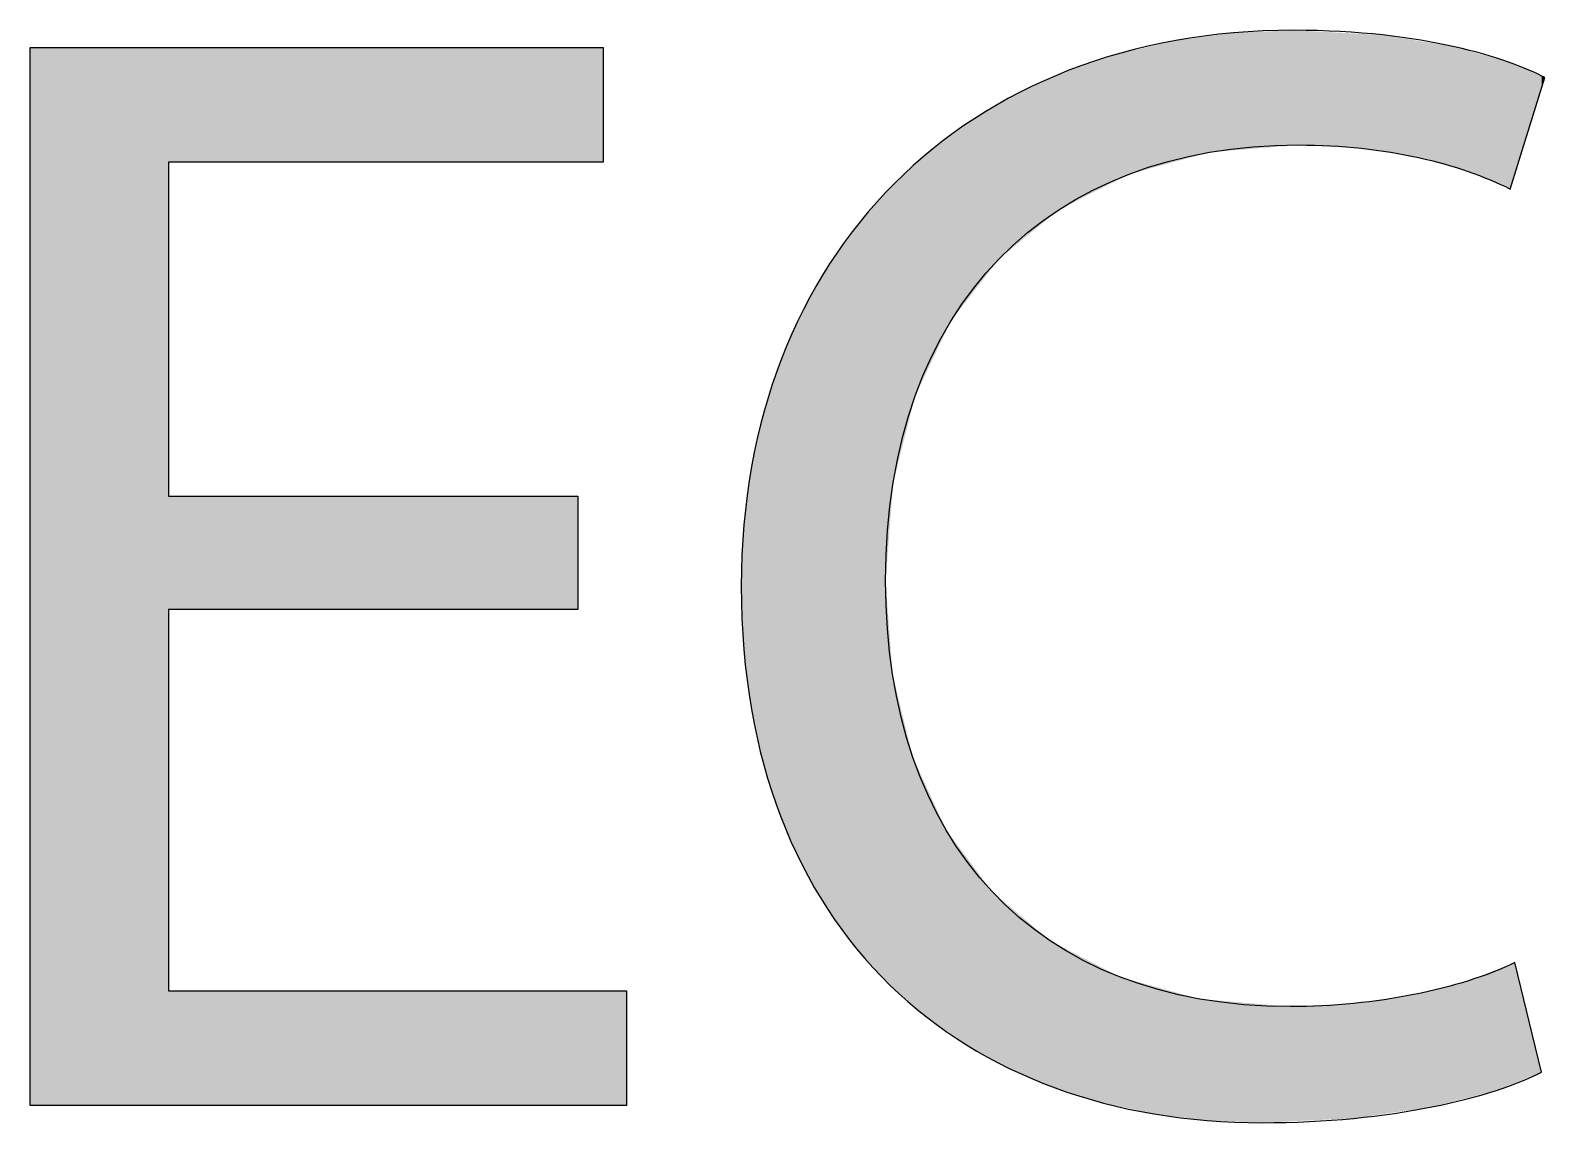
# Model space of a CAD drawing. Extents: x 0 to 360, y -268 to 0.
# Drawn here: x 128.458 to 131.352, y -207.114 to -205.027 of the extents above; entities that cross this region are included whole.
import ezdxf

# ---------------------------------------------------------------- set-up
doc = ezdxf.new("R2010")
doc.units = 0
doc.layers.add('LAYER_1', color=7, linetype='CONTINUOUS')

# ---------------------------------------------------------------- blocks, each defined once
blk = doc.blocks.new('*U153')
at = {"layer": 'LAYER_1', "color": 250, "extrusion": (0, 0, -1)}
for points in [[(-128.4583, -207.0806), (-128.4583, -205.0597), (-128.7222, -207.0806)], [(-128.7222, -207.0806), (-128.4583, -205.0597), (-128.7222, -205.0597)], [(-129.5048, -205.2788), (-129.5048, -205.0597), (-129.5528, -205.2788)], [(-129.5528, -205.2788), (-129.5048, -205.0597), (-129.5528, -205.0597)], [(-129.5048, -207.0806), (-129.5048, -206.8614), (-129.5528, -207.0806)], [(-129.5528, -207.0806), (-129.5048, -206.8614), (-129.5528, -206.8614)], [(-129.5528, -207.0806), (-129.5528, -206.8614), (-129.5978, -207.0806)], [(-129.5978, -207.0806), (-129.5528, -206.8614), (-129.5978, -206.8614)]]:
    blk.add_solid(points, dxfattribs=at)
at = {"layer": 'LAYER_1', "color": 250}
for points in [[(128.7222, -205.2788), (128.7222, -205.0597), (129.5048, -205.2788)], [(129.5048, -205.2788), (128.7222, -205.0597), (129.5048, -205.0597)], [(128.7222, -206.1332), (128.7222, -205.9168), (129.5048, -206.1332)], [(129.5048, -206.1332), (128.7222, -205.9168), (129.5048, -205.9168)], [(128.7222, -207.0806), (128.7222, -206.8614), (129.5048, -207.0806)], [(129.5048, -207.0806), (128.7222, -206.8614), (129.5048, -206.8614)]]:
    blk.add_solid(points, dxfattribs=at)
blk = doc.blocks.new('*U154')
at = {"layer": 'LAYER_1', "color": 250}
for points in [[(130.647, -205.2772), (130.606, -205.0555), (130.647, -205.0461)], [(130.6927, -205.2648), (130.647, -205.0461), (130.6927, -205.0401)], [(130.7073, -205.2608), (130.6927, -205.0401), (130.7073, -205.0381)], [(130.7114, -205.2597), (130.7073, -205.0381), (130.7114, -205.0376)], [(130.7572, -205.2559), (130.7114, -205.0376), (130.7572, -205.0315)], [(130.8123, -205.2514), (130.7572, -205.0315), (130.8123, -205.0292)], [(130.8663, -205.2469), (130.8123, -205.0292), (130.8663, -205.0268)], [(130.8723, -205.2464), (130.8663, -205.0268), (130.8723, -205.0266)], [(130.8812, -205.2457), (130.8812, -205.0271), (130.9863, -205.2512)], [(130.9863, -205.2512), (130.9863, -205.0326), (130.9868, -205.2513)], [(130.9868, -205.2513), (130.9868, -205.0326), (131.0019, -205.252)], [(131.0019, -205.252), (131.0019, -205.0334), (131.0425, -205.2586)], [(131.0425, -205.2586), (131.0425, -205.0356), (131.102, -205.2682)], [(131.102, -205.2682), (131.102, -205.0453), (131.1106, -205.2696)], [(131.1106, -205.2696), (131.1106, -205.0467), (131.1365, -205.2769)], [(130.5392, -205.3108), (130.5089, -205.0812), (130.5392, -205.0711)], [(130.5422, -205.3093), (130.5392, -205.0711), (130.5422, -205.0701)], [(130.5582, -205.3012), (130.5422, -205.0701), (130.5582, -205.0664)], [(130.606, -205.2883), (130.5582, -205.0664), (130.606, -205.0555)], [(131.1365, -205.2769), (131.1365, -205.051), (131.1795, -205.2889)], [(131.1795, -205.2889), (131.1795, -205.058), (131.2059, -205.2963)], [(131.2059, -205.2963), (131.2059, -205.0655), (131.2065, -205.2965)], [(131.2065, -205.2965), (131.2065, -205.0657), (131.2579, -205.318)], [(130.443, -205.3595), (130.4236, -205.1118), (130.443, -205.1031)], [(130.5089, -205.3262), (130.443, -205.1031), (130.5089, -205.0812)], [(131.2579, -205.318), (131.2579, -205.0803), (131.2829, -205.3284)], [(131.2829, -205.3284), (131.2829, -205.0873), (131.286, -205.3298)], [(131.346, -205.1363), (131.295, -205.0925), (131.346, -205.1143)], [(130.4067, -205.3832), (130.3498, -205.1448), (130.4067, -205.1193)], [(130.4164, -205.3753), (130.4067, -205.1193), (130.4164, -205.115)], [(130.4236, -205.3694), (130.4164, -205.115), (130.4236, -205.1118)], [(130.329, -205.4471), (130.3093, -205.1681), (130.329, -205.1568)], [(130.3498, -205.43), (130.329, -205.1568), (130.3498, -205.1448)], [(130.2962, -205.4802), (130.263, -205.1949), (130.2962, -205.1757)], [(130.3093, -205.4633), (130.2962, -205.1757), (130.3093, -205.1681)], [(130.247, -205.5437), (130.2173, -205.228), (130.247, -205.2065)], [(130.263, -205.5231), (130.247, -205.2065), (130.263, -205.1949)], [(130.2086, -205.6002), (130.1828, -205.253), (130.2086, -205.2343)], [(130.2173, -205.582), (130.2086, -205.2343), (130.2173, -205.228)], [(130.1708, -205.6795), (130.1493, -205.2832), (130.1708, -205.2638)], [(130.1828, -205.6544), (130.1708, -205.2638), (130.1828, -205.253)], [(130.1448, -205.7422), (130.1096, -205.319), (130.1448, -205.2872)], [(130.1493, -205.7247), (130.1448, -205.2872), (130.1493, -205.2832)], [(130.1009, -205.9711), (130.0927, -205.3379), (130.1009, -205.3286)], [(130.1059, -205.907), (130.1009, -205.3286), (130.1059, -205.3231)], [(130.1071, -205.8906), (130.1059, -205.3231), (130.1071, -205.3217)], [(130.1096, -205.8809), (130.1071, -205.3217), (130.1096, -205.319)], [(130.0927, -206.8416), (130.0437, -205.3924), (130.0927, -205.3379)], [(130.0437, -206.7883), (130.0377, -205.4007), (130.0437, -205.3924)], [(130.0437, -206.7883), (130.0437, -205.3924), (130.0927, -206.8416)], [(130.0377, -206.7818), (129.9856, -205.4729), (130.0377, -205.4007)], [(130.0377, -206.7818), (130.0377, -205.4007), (130.0437, -206.7883)], [(129.9816, -206.7053), (129.9354, -205.5603), (129.9816, -205.4799)], [(129.9856, -206.7107), (129.9816, -205.4799), (129.9856, -205.4729)], [(129.9816, -206.7053), (129.9816, -205.4799), (129.9856, -206.7107)], [(129.9856, -206.7107), (129.9856, -205.4729), (130.0377, -206.7818)], [(129.933, -206.6211), (129.8937, -205.6542), (129.933, -205.5658)], [(129.9354, -206.6253), (129.933, -205.5658), (129.9354, -205.5603)], [(129.933, -206.6211), (129.933, -205.5658), (129.9354, -206.6253)], [(129.9354, -206.6253), (129.9354, -205.5603), (129.9816, -206.7053)], [(129.8937, -206.5325), (129.8923, -205.6583), (129.8937, -205.6542)], [(129.8937, -206.5325), (129.8937, -205.6542), (129.933, -206.6211)], [(129.8923, -206.5294), (129.8606, -205.7542), (129.8923, -205.6583)], [(129.8923, -206.5294), (129.8923, -205.6583), (129.8937, -206.5325)], [(129.8599, -206.4301), (129.8365, -205.8602), (129.8599, -205.7571)], [(129.8606, -206.4322), (129.8599, -205.7571), (129.8606, -205.7542)], [(129.8599, -206.4301), (129.8599, -205.7571), (129.8606, -206.4322)], [(129.8606, -206.4322), (129.8606, -205.7542), (129.8923, -206.5294)], [(129.8363, -206.3235), (129.8219, -205.9716), (129.8363, -205.862)], [(129.8365, -206.3246), (129.8363, -205.862), (129.8365, -205.8602)], [(129.8363, -206.3235), (129.8363, -205.862), (129.8365, -206.3246)], [(129.8365, -206.3246), (129.8365, -205.8602), (129.8599, -206.4301)], [(129.8218, -206.2096), (129.8169, -206.0884), (129.8218, -205.9728)], [(129.8219, -206.21), (129.8218, -205.9728), (129.8219, -205.9716)], [(129.8218, -206.2096), (129.8218, -205.9728), (129.8219, -206.21)], [(129.8219, -206.21), (129.8219, -205.9716), (129.8363, -206.3235)], [(130.0927, -206.8416), (130.0927, -206.0787), (130.1009, -206.8506)], [(130.1009, -206.8506), (130.1009, -206.1902), (130.1059, -206.8549)], [(130.1059, -206.8549), (130.1059, -206.2567), (130.1071, -206.856)], [(130.1071, -206.856), (130.1071, -206.2618), (130.1096, -206.8582)], [(130.1096, -206.8582), (130.1096, -206.2719), (130.1448, -206.8889)], [(130.1448, -206.8889), (130.1448, -206.4159), (130.1493, -206.8928)], [(130.1493, -206.8928), (130.1493, -206.4256), (130.1708, -206.9116)], [(130.1708, -206.9116), (130.1708, -206.4726), (130.1828, -206.9199)], [(130.1828, -206.9199), (130.1828, -206.4986), (130.2086, -206.9379)], [(130.2086, -206.9379), (130.2086, -206.5549), (130.2173, -206.944)], [(130.2173, -206.944), (130.2173, -206.5665), (130.247, -206.9647)], [(130.247, -206.9647), (130.247, -206.6062), (130.263, -206.9735)], [(130.263, -206.9735), (130.263, -206.6276), (130.2962, -206.9918)], [(130.2962, -206.9918), (130.2962, -206.6721), (130.3093, -206.9991)], [(130.3093, -206.9991), (130.3093, -206.6832), (130.329, -207.0099)], [(130.329, -207.0099), (130.329, -206.6999), (130.3498, -207.0188)], [(130.3498, -207.0188), (130.3498, -206.7176), (130.4067, -207.0429)], [(130.4067, -207.0429), (130.4067, -206.7659), (130.4164, -207.047)], [(130.4164, -207.047), (130.4164, -206.7709), (130.4236, -207.0493)], [(130.4236, -207.0493), (130.4236, -206.7746), (130.443, -207.0554)], [(130.443, -207.0554), (130.443, -206.7847), (130.5089, -207.076)], [(131.2829, -207.0425), (131.2579, -206.8222), (131.2829, -206.8124)], [(131.286, -207.0413), (131.2829, -206.8124), (131.286, -206.8112)], [(131.295, -207.0377), (131.286, -206.8112), (131.295, -206.8077)], [(130.5089, -207.076), (130.5089, -206.819), (130.5392, -207.0826)], [(130.5392, -207.0826), (130.5392, -206.8348), (130.5422, -207.0832)], [(130.5422, -207.0832), (130.5422, -206.8356), (130.5582, -207.0866)], [(130.5582, -207.0866), (130.5582, -206.84), (130.606, -207.0969)], [(131.2579, -207.0526), (131.2065, -206.8423), (131.2579, -206.8222)], [(130.606, -207.0969), (130.606, -206.8533), (130.647, -207.102)], [(130.647, -207.102), (130.647, -206.8646), (130.6927, -207.1076)], [(131.102, -207.0885), (131.0425, -206.8776), (131.102, -206.8689)], [(131.1106, -207.0872), (131.102, -206.8689), (131.1106, -206.8667)], [(131.1365, -207.0835), (131.1106, -206.8667), (131.1365, -206.8601)], [(131.1795, -207.0725), (131.1365, -206.8601), (131.1795, -206.8492)], [(131.2059, -207.0658), (131.1795, -206.8492), (131.2059, -206.8425)], [(131.2065, -207.0657), (131.2059, -206.8425), (131.2065, -206.8423)], [(130.6927, -207.1076), (130.6927, -206.8773), (130.7073, -207.1094)], [(130.7073, -207.1094), (130.7073, -206.8785), (130.7114, -207.1096)], [(130.7114, -207.1096), (130.7114, -206.8788), (130.7572, -207.1114)], [(130.7572, -207.1114), (130.7572, -206.8826), (130.8123, -207.1136)], [(130.8723, -207.1108), (130.8663, -206.8918), (130.8723, -206.8915)], [(130.8812, -207.1103), (130.8723, -206.8915), (130.8812, -206.891)], [(130.9863, -207.1053), (130.8812, -206.891), (130.9863, -206.8858)], [(130.9868, -207.1053), (130.9863, -206.8858), (130.9868, -206.8858)], [(131.0019, -207.1031), (130.9868, -206.8858), (131.0019, -206.8836)], [(131.0425, -207.0972), (131.0019, -206.8836), (131.0425, -206.8776)]]:
    blk.add_solid(points, dxfattribs=at)
at = {"layer": 'LAYER_1', "color": 250, "extrusion": (0, 0, -1)}
for points in [[(-130.647, -205.2772), (-130.647, -205.0461), (-130.6927, -205.2648)], [(-130.6927, -205.2648), (-130.6927, -205.0401), (-130.7073, -205.2608)], [(-130.7073, -205.2608), (-130.7073, -205.0381), (-130.7114, -205.2597)], [(-130.7114, -205.2597), (-130.7114, -205.0376), (-130.7572, -205.2559)], [(-130.7572, -205.2559), (-130.7572, -205.0315), (-130.8123, -205.2514)], [(-130.8123, -205.2514), (-130.8123, -205.0292), (-130.8663, -205.2469)], [(-130.8663, -205.2469), (-130.8663, -205.0268), (-130.8723, -205.2464)], [(-130.8723, -205.2464), (-130.8723, -205.0266), (-130.8812, -205.2457)], [(-130.8812, -205.2457), (-130.8723, -205.0266), (-130.8812, -205.0271)], [(-130.9863, -205.2512), (-130.8812, -205.0271), (-130.9863, -205.0326)], [(-130.9868, -205.2513), (-130.9863, -205.0326), (-130.9868, -205.0326)], [(-131.0019, -205.252), (-130.9868, -205.0326), (-131.0019, -205.0334)], [(-131.0425, -205.2586), (-131.0019, -205.0334), (-131.0425, -205.0356)], [(-131.102, -205.2682), (-131.0425, -205.0356), (-131.102, -205.0453)], [(-131.1106, -205.2696), (-131.102, -205.0453), (-131.1106, -205.0467)], [(-131.1365, -205.2769), (-131.1106, -205.0467), (-131.1365, -205.051)], [(-130.5392, -205.3108), (-130.5392, -205.0711), (-130.5422, -205.3093)], [(-130.5422, -205.3093), (-130.5422, -205.0701), (-130.5582, -205.3012)], [(-130.5582, -205.3012), (-130.5582, -205.0664), (-130.606, -205.2883)], [(-130.606, -205.2883), (-130.606, -205.0555), (-130.647, -205.2772)], [(-131.1795, -205.2889), (-131.1365, -205.051), (-131.1795, -205.058)], [(-131.2059, -205.2963), (-131.1795, -205.058), (-131.2059, -205.0655)], [(-131.2065, -205.2965), (-131.2059, -205.0655), (-131.2065, -205.0657)], [(-131.2579, -205.318), (-131.2065, -205.0657), (-131.2579, -205.0803)], [(-130.443, -205.3595), (-130.443, -205.1031), (-130.5089, -205.3262)], [(-130.5089, -205.3262), (-130.5089, -205.0812), (-130.5392, -205.3108)], [(-131.2829, -205.3284), (-131.2579, -205.0803), (-131.2829, -205.0873)], [(-131.286, -205.3298), (-131.2829, -205.0873), (-131.286, -205.0887)], [(-131.286, -205.3298), (-131.286, -205.0887), (-131.295, -205.3009)], [(-131.295, -205.3009), (-131.286, -205.0887), (-131.295, -205.0925)], [(-131.295, -205.3009), (-131.295, -205.0925), (-131.346, -205.1363)], [(-130.4067, -205.3832), (-130.4067, -205.1193), (-130.4164, -205.3753)], [(-130.4164, -205.3753), (-130.4164, -205.115), (-130.4236, -205.3694)], [(-130.4236, -205.3694), (-130.4236, -205.1118), (-130.443, -205.3595)], [(-131.346, -205.1363), (-131.346, -205.1143), (-131.352, -205.1169)], [(-130.329, -205.4471), (-130.329, -205.1568), (-130.3498, -205.43)], [(-130.3498, -205.43), (-130.3498, -205.1448), (-130.4067, -205.3832)], [(-130.2962, -205.4802), (-130.2962, -205.1757), (-130.3093, -205.4633)], [(-130.3093, -205.4633), (-130.3093, -205.1681), (-130.329, -205.4471)], [(-130.247, -205.5437), (-130.247, -205.2065), (-130.263, -205.5231)], [(-130.263, -205.5231), (-130.263, -205.1949), (-130.2962, -205.4802)], [(-130.2086, -205.6002), (-130.2086, -205.2343), (-130.2173, -205.582)], [(-130.2173, -205.582), (-130.2173, -205.228), (-130.247, -205.5437)], [(-130.1708, -205.6795), (-130.1708, -205.2638), (-130.1828, -205.6544)], [(-130.1828, -205.6544), (-130.1828, -205.253), (-130.2086, -205.6002)], [(-130.1448, -205.7422), (-130.1448, -205.2872), (-130.1493, -205.7247)], [(-130.1493, -205.7247), (-130.1493, -205.2832), (-130.1708, -205.6795)], [(-130.1009, -205.9711), (-130.1009, -205.3286), (-130.1059, -205.907)], [(-130.1059, -205.907), (-130.1059, -205.3231), (-130.1071, -205.8906)], [(-130.1071, -205.8906), (-130.1071, -205.3217), (-130.1096, -205.8809)], [(-130.1096, -205.8809), (-130.1096, -205.319), (-130.1448, -205.7422)], [(-130.0927, -206.0787), (-130.0927, -205.3379), (-130.1009, -205.9711)], [(-130.1009, -206.8506), (-130.0927, -206.0787), (-130.1009, -206.1902)], [(-130.1059, -206.8549), (-130.1009, -206.1902), (-130.1059, -206.2567)], [(-130.1071, -206.856), (-130.1059, -206.2567), (-130.1071, -206.2618)], [(-130.1096, -206.8582), (-130.1071, -206.2618), (-130.1096, -206.2719)], [(-130.1448, -206.8889), (-130.1096, -206.2719), (-130.1448, -206.4159)], [(-130.1493, -206.8928), (-130.1448, -206.4159), (-130.1493, -206.4256)], [(-130.1708, -206.9116), (-130.1493, -206.4256), (-130.1708, -206.4726)], [(-130.1828, -206.9199), (-130.1708, -206.4726), (-130.1828, -206.4986)], [(-130.2086, -206.9379), (-130.1828, -206.4986), (-130.2086, -206.5549)], [(-130.2173, -206.944), (-130.2086, -206.5549), (-130.2173, -206.5665)], [(-130.247, -206.9647), (-130.2173, -206.5665), (-130.247, -206.6062)], [(-130.263, -206.9735), (-130.247, -206.6062), (-130.263, -206.6276)], [(-130.2962, -206.9918), (-130.263, -206.6276), (-130.2962, -206.6721)], [(-130.3093, -206.9991), (-130.2962, -206.6721), (-130.3093, -206.6832)], [(-130.329, -207.0099), (-130.3093, -206.6832), (-130.329, -206.6999)], [(-130.3498, -207.0188), (-130.329, -206.6999), (-130.3498, -206.7176)], [(-130.4067, -207.0429), (-130.3498, -206.7176), (-130.4067, -206.7659)], [(-130.4164, -207.047), (-130.4067, -206.7659), (-130.4164, -206.7709)], [(-130.4236, -207.0493), (-130.4164, -206.7709), (-130.4236, -206.7746)], [(-130.443, -207.0554), (-130.4236, -206.7746), (-130.443, -206.7847)], [(-130.5089, -207.076), (-130.443, -206.7847), (-130.5089, -206.819)], [(-131.2829, -207.0425), (-131.2829, -206.8124), (-131.286, -207.0413)], [(-131.286, -207.0413), (-131.286, -206.8112), (-131.295, -207.0377)], [(-131.295, -207.0377), (-131.295, -206.8077), (-131.346, -207.0172)], [(-130.5392, -207.0826), (-130.5089, -206.819), (-130.5392, -206.8348)], [(-130.5422, -207.0832), (-130.5392, -206.8348), (-130.5422, -206.8356)], [(-130.5582, -207.0866), (-130.5422, -206.8356), (-130.5582, -206.84)], [(-130.606, -207.0969), (-130.5582, -206.84), (-130.606, -206.8533)], [(-131.2579, -207.0526), (-131.2579, -206.8222), (-131.2829, -207.0425)], [(-130.647, -207.102), (-130.606, -206.8533), (-130.647, -206.8646)], [(-130.6927, -207.1076), (-130.647, -206.8646), (-130.6927, -206.8773)], [(-131.102, -207.0885), (-131.102, -206.8689), (-131.1106, -207.0872)], [(-131.1106, -207.0872), (-131.1106, -206.8667), (-131.1365, -207.0835)], [(-131.1365, -207.0835), (-131.1365, -206.8601), (-131.1795, -207.0725)], [(-131.1795, -207.0725), (-131.1795, -206.8492), (-131.2059, -207.0658)], [(-131.2059, -207.0658), (-131.2059, -206.8425), (-131.2065, -207.0657)], [(-131.2065, -207.0657), (-131.2065, -206.8423), (-131.2579, -207.0526)], [(-130.7073, -207.1094), (-130.6927, -206.8773), (-130.7073, -206.8785)], [(-130.7114, -207.1096), (-130.7073, -206.8785), (-130.7114, -206.8788)], [(-130.7572, -207.1114), (-130.7114, -206.8788), (-130.7572, -206.8826)], [(-130.8123, -207.1136), (-130.7572, -206.8826), (-130.8123, -206.8873)], [(-130.8123, -207.1136), (-130.8123, -206.8873), (-130.8663, -207.1111)], [(-130.8663, -207.1111), (-130.8123, -206.8873), (-130.8663, -206.8918)], [(-130.8663, -207.1111), (-130.8663, -206.8918), (-130.8723, -207.1108)], [(-130.8723, -207.1108), (-130.8723, -206.8915), (-130.8812, -207.1103)], [(-130.8812, -207.1103), (-130.8812, -206.891), (-130.9863, -207.1053)], [(-130.9863, -207.1053), (-130.9863, -206.8858), (-130.9868, -207.1053)], [(-130.9868, -207.1053), (-130.9868, -206.8858), (-131.0019, -207.1031)], [(-131.0019, -207.1031), (-131.0019, -206.8836), (-131.0425, -207.0972)], [(-131.0425, -207.0972), (-131.0425, -206.8776), (-131.102, -207.0885)]]:
    blk.add_solid(points, dxfattribs=at)
blk = doc.blocks.new('BLOCK_23')
at = {"layer": 'LAYER_1'}
blk.add_lwpolyline([(129.5048, -206.1332), (128.7222, -206.1332), (128.7222, -206.8614), (129.5978, -206.8614), (129.5978, -207.0806), (128.4583, -207.0806), (128.4583, -205.0597), (129.5528, -205.0597), (129.5528, -205.2788), (128.7222, -205.2788), (128.7222, -205.9168), (129.5048, -205.9168), (129.5048, -206.1332)], dxfattribs=at)
blk.add_open_spline([(131.346, -207.0172), (131.253, -207.0654), (131.0582, -207.1136), (130.8123, -207.1136), (130.2425, -207.1136), (129.8169, -206.754), (129.8169, -206.0884), (129.8169, -205.4524), (130.2456, -205.0266), (130.8723, -205.0266), (131.121, -205.0266), (131.2829, -205.0803), (131.352, -205.1169), (131.352, -205.1169), (131.286, -205.3298), (131.286, -205.3298), (131.1901, -205.2815), (131.0492, -205.2457), (130.8812, -205.2457), (130.4075, -205.2457), (130.0927, -205.5482), (130.0927, -206.0787), (130.0927, -206.5769), (130.3776, -206.8918), (130.8663, -206.8918), (131.0282, -206.8918), (131.1901, -206.8587), (131.295, -206.8077), (131.295, -206.8077), (131.346, -207.0172), (131.346, -207.0172)], degree=3, knots=[0, 0, 0, 0, 1, 1, 1, 2, 2, 2, 3, 3, 3, 4, 4, 4, 5, 5, 5, 6, 6, 6, 7, 7, 7, 8, 8, 8, 9, 9, 9, 10, 10, 10, 10], dxfattribs=at)
at = {"layer": 'LAYER_1', "color": 250}
for name in ['*U154', '*U153']:
    blk.add_blockref(name, (0, 0), dxfattribs=at)
blk = doc.blocks.new('BLOCK_20')
at = {"layer": 'LAYER_1'}
blk.add_blockref('BLOCK_23', (0, 0), dxfattribs=at)
blk = doc.blocks.new('BLOCK_17')
at = {"layer": 'LAYER_1'}
blk.add_blockref('BLOCK_20', (0, 0), dxfattribs=at)

msp = doc.modelspace()

# ---------------------------------------------------------------- block references
at = {"layer": 'LAYER_1'}
msp.add_blockref('BLOCK_17', (0, 0), dxfattribs=at)

doc.saveas('drawing.dxf')
